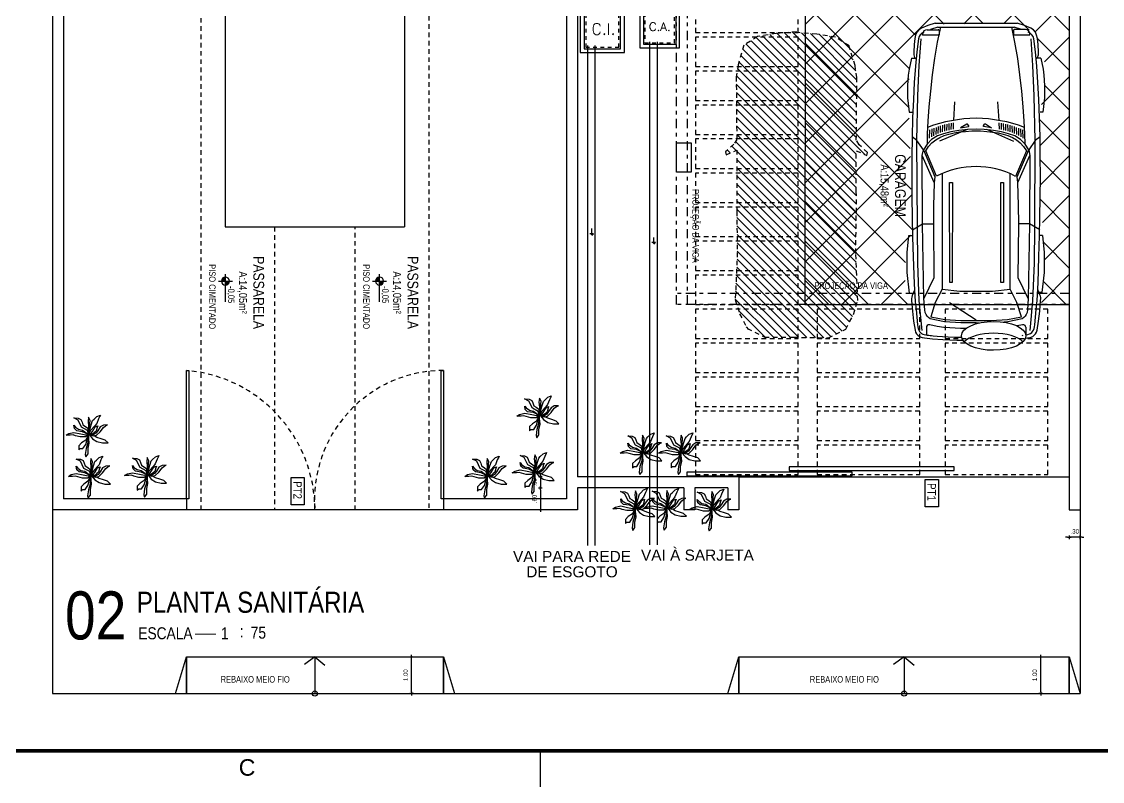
# Model space of a CAD drawing. Header units: millimetres. Extents: x 2993 to 6523, y 1057 to 2221.
# Drawn here: x 3027.29 to 3056.74, y 1116.73 to 1137.43 of the extents above; entities that cross this region are included whole.
import ezdxf
from ezdxf.enums import TextEntityAlignment as Align

# ---------------------------------------------------------------- set-up
doc = ezdxf.new("R2010")
doc.units = ezdxf.units.MM
for name, pattern in [('CONTINUO', [0]), ('DASHDOT2', [0.5, 0.25, -0.125, 0, -0.125]), ('HIDDEN', [0.375, 0.25, -0.125]), ('HIDDEN2', [0.1875, 0.125, -0.0625])]:
    doc.linetypes.add(name, pattern=pattern)
for name, color, linetype in [('AR-MOB', 252, 'Continuous'), ('COTA', 7, 'Continuous'), ('DIVERSOS', 1, 'Continuous'), ('E-txt-g', 3, 'Continuous'), ('E-TXT-Y', 2, 'Continuous'), ('HIDRA', 4, 'Continuous'), ('HIDROGRAFIA', 4, 'Continuous'), ("PRANCHA - PROJETU'S", 7, 'Continuous'), ('TigreCad', 3, 'Continuous')]:
    doc.layers.add(name, color=color, linetype=linetype)
doc.layers.add('E-Txt-W', color=7, linetype='Continuous', lineweight=20)
doc.styles.add('ARIAL', font='arial.ttf', dxfattribs={"height": 2})
doc.styles.add('CARIMBO_DADOS', font='arial.ttf', dxfattribs={"height": 0.1})
doc.styles.add('F2', font='ARIALN.TTF')
doc.styles.add('R80', font='simplex.shx', dxfattribs={"height": 12})
doc.styles.add('REG60', font='romans.shx', dxfattribs={"width": 0.8, "height": 0.15})
doc.styles.add('REG80', font='romans.shx', dxfattribs={"width": 0.8, "height": 0.2})
doc.dimstyles.new('ARQUITETURA', dxfattribs={"dimtxt": 0.11, "dimasz": 0.05, "dimexe": 0.1, "dimexo": 0, "dimgap": 0.1, "dimtad": 1, "dimzin": 5, "dimdsep": 46, "dimtxsty": 'F2', "dimblk": 'COTA', "dimcen": 0, "dimse1": 1, "dimse2": 1, "dimadec": 0, "dimazin": 0, "dimtfac": 2, "dimtix": 1, "dimtmove": 2, "dimatfit": 3, "dimldrblk": 'COTA', "dimfxl": 1, "dimtolj": 1, "dimtzin": 5, "dimarcsym": 0})

# ---------------------------------------------------------------- blocks, each defined once
blk = doc.blocks.new('ADFSGASDFG')
at = {"layer": "PRANCHA - PROJETU'S", "color": 4, "const_width": 0.1}
blk.add_lwpolyline([(279.078, 106.346), (359.678, 106.346), (359.678, 48.946), (279.078, 48.946)], close=True, dxfattribs=at)
at = {"layer": "PRANCHA - PROJETU'S", "color": 50, "linetype": 'Continuous', "style": 'ARIAL'}
blk.add_text('C', height=0.45, dxfattribs=at).set_placement((316.698, 48.496), align=Align.MIDDLE)
blk.add_text('C', height=0.45, dxfattribs=at).set_placement((316.698, 48.496), align=Align.MIDDLE)
blk = doc.blocks.new('COTA')
at = {"layer": 'COTA'}
for p, q in [((-1, 0), (1, 0)), ((0, 1), (0, -1))]:
    blk.add_line(p, q, dxfattribs=at)
at = {"layer": 'COTA', "const_width": 0.5}
blk.add_lwpolyline([(-0.25, 0, 1), (0.25, 0, 1)], format="xyb", close=True, dxfattribs=at)
blk = doc.blocks.new('*D171')
at = {"layer": 'AR-MOB', "color": 0, "lineweight": -2}
for p, q in [((3041.426, 1125.073), (3041.426, 1125.123)), ((3041.426, 1125.023), (3041.426, 1124.723)), ((3041.426, 1124.673), (3041.426, 1124.623))]:
    blk.add_line(p, q, dxfattribs=at)
at = {"layer": 'DEFPOINTS', "color": 0}
for p in [(3042.2, 1125.023), (3041.426, 1124.723), (3042.2, 1124.723)]:
    blk.add_point(p, dxfattribs=at)
at = {"layer": 'AR-MOB', "color": 0, "lineweight": -2, "xscale": 0.05, "yscale": 0.05, "zscale": 0.05}
for p, rotation in [((3041.426, 1125.023), 270), ((3041.426, 1124.723), 90)]:
    blk.add_blockref('COTA', p, dxfattribs=dict(at, rotation=rotation))
at = {"layer": 'AR-MOB', "color": 0, "insert": (3041.265, 1124.873), "char_height": 0.12, "attachment_point": 5, "rotation": 90, "style": 'F2'}
blk.add_mtext('\\A1;.30', dxfattribs=at)
blk = doc.blocks.new('*D172')
at = {"layer": 'AR-MOB', "color": 0, "lineweight": -2}
blk.add_line((3041.426, 1124.673), (3041.426, 1124.173), dxfattribs=at)
at = {"layer": 'DEFPOINTS', "color": 0}
for p in [(3042.2, 1124.723), (3041.426, 1124.123), (3042.2, 1124.123)]:
    blk.add_point(p, dxfattribs=at)
at = {"layer": 'AR-MOB', "color": 0, "lineweight": -2, "xscale": 0.05, "yscale": 0.05, "zscale": 0.05}
for p, rotation in [((3041.426, 1124.723), 90), ((3041.426, 1124.123), 270)]:
    blk.add_blockref('COTA', p, dxfattribs=dict(at, rotation=rotation))
at = {"layer": 'AR-MOB', "color": 0, "insert": (3041.265, 1124.423), "char_height": 0.12, "attachment_point": 5, "rotation": 90, "style": 'F2'}
blk.add_mtext('\\A1;.60', dxfattribs=at)
blk = doc.blocks.new('*D173')
at = {"layer": 'AR-MOB', "color": 0, "lineweight": -2}
for p, q in [((3055.786, 1123.379), (3055.736, 1123.379)), ((3056.136, 1123.379), (3055.836, 1123.379)), ((3056.186, 1123.379), (3056.236, 1123.379))]:
    blk.add_line(p, q, dxfattribs=at)
at = {"layer": 'DEFPOINTS', "color": 0}
for p in [(3055.836, 1124.123), (3056.136, 1124.123), (3055.836, 1123.379)]:
    blk.add_point(p, dxfattribs=at)
at = {"layer": 'AR-MOB', "color": 0, "lineweight": -2, "xscale": 0.05, "yscale": 0.05, "zscale": 0.05}
blk.add_blockref('COTA', (3055.836, 1123.379), dxfattribs=at)
at = {"layer": 'AR-MOB', "color": 0, "lineweight": -2, "xscale": 0.05, "yscale": 0.05, "zscale": 0.05, "rotation": 180}
blk.add_blockref('COTA', (3056.136, 1123.379), dxfattribs=at)
at = {"layer": 'AR-MOB', "color": 0, "insert": (3055.986, 1123.54), "char_height": 0.12, "attachment_point": 5, "style": 'F2'}
blk.add_mtext('\\A1;.30', dxfattribs=at)
blk = doc.blocks.new('TXT-AMB75')
at = {"layer": 'E-txt-g', "style": 'REG80', "width": 0.8, "flags": 8}
blk.add_attdef('TXT', text='', height=0.2, dxfattribs=at).set_placement((0.005, 0.296), align=Align.CENTER)
at = {"layer": 'E-Txt-W', "style": 'REG60', "width": 0.8, "flags": 8}
blk.add_attdef('TXT', text='', height=0.15, dxfattribs=at).set_placement((0.005, 0.027), align=Align.CENTER)
blk = doc.blocks.new('NIVEL')
at = {"layer": 'DIVERSOS'}
h = blk.add_hatch(color=7, dxfattribs=at)
h.paths.add_polyline_path([(0, 0.137, 0.414214), (-0.137, 0), (0, 0)])
h.paths.add_polyline_path([(0, 0), (0, -0.137, 0.414214), (0.137, 0)])
at = {"layer": 'DIVERSOS', "color": 7}
for p, q in [((0.709, 0), (-0.242, 0)), ((0, 0.242), (0, -0.242))]:
    blk.add_line(p, q, dxfattribs=at)
blk.add_circle((0, 0), 0.137, dxfattribs=at)
blk = doc.blocks.new('Blazer 1')
at = {"color": 8}
for p, q in [((-173.9, 222.2), (-187.1, 220.6)), ((-159.1, 223.3), (-173.9, 222.2)), ((-158, 223.6), (-159.1, 223.3)), ((-156.3, 223.5), (-158, 223.6)), ((-154.6, 223.2), (-156.3, 223.5)), ((-152.5, 222.4), (-154.6, 223.2)), ((-145.3, 219.5), (-152.5, 222.4)), ((-149.4, 226.3), (-120.9, 229.4)), ((-99.5, 221.1), (-136.3, 220)), ((-120.9, 229.4), (-93.7, 229.5)), ((-73, 222), (-99.5, 221.1)), ((-93.7, 229.5), (-70.7, 227.1)), ((-45.9, 222.7), (-73, 222)), ((-62.8, 222.3), (-54.6, 208.5)), ((-18.5, 223.1), (-45.9, 222.7)), ((9.1, 223.3), (-18.5, 223.1)), ((36.5, 223.1), (9.1, 223.3)), ((63.4, 222.8), (36.5, 223.1)), ((58.8, 216.4), (63.9, 222.9)), ((89.4, 222.2), (63.4, 222.8)), ((114.4, 221.2), (89.4, 222.2)), ((116.7, 229.1), (97.5, 226.9)), ((137.9, 220.1), (114.4, 221.2)), ((133.6, 229.1), (116.7, 229.1)), ((147.8, 228.2), (133.6, 229.1)), ((155.7, 227.1), (147.8, 228.2)), ((170.9, 223.8), (155.7, 227.1)), ((179, 220.8), (175.3, 220.7)), ((189.4, 220.3), (179, 220.8)), ((-209.4, 209), (-210.2, 205.6)), ((-208.1, 212.6), (-209.4, 209)), ((-206.5, 214.7), (-208.1, 212.6)), ((-204.5, 216.6), (-206.5, 214.7)), ((-204.8, 208), (-205.4, 206.1)), ((-204, 209.7), (-204.8, 208)), ((-202.2, 217.8), (-204.5, 216.6)), ((-202.8, 211.2), (-204, 209.7)), ((-201.3, 212.5), (-202.8, 211.2)), ((-199.5, 218.5), (-202.2, 217.8)), ((-199.5, 213.6), (-201.3, 212.5)), ((-199.9, 209.1), (-159.8, 212.8)), ((-187.1, 220.6), (-199.5, 218.5)), ((-197.3, 214.4), (-199.5, 213.6)), ((-194.9, 215), (-197.3, 214.4)), ((-192.2, 215.4), (-194.9, 215)), ((-171.5, 217.2), (-192.2, 215.4)), ((-192.2, 215.4), (-192.2, 215.4)), ((-171.8, 205.5), (-156.5, 206.6)), ((-160.5, 218.6), (-171.5, 217.2)), ((-136.3, 220), (-160.5, 218.6)), ((-159.8, 212.8), (-108.1, 214.9)), ((-156.5, 206.6), (-54.6, 208.5)), ((-128.3, 193.1), (-156.5, 206.6)), ((-108.1, 214.9), (-59, 215.5)), ((-59, 215.5), (58.8, 216.4)), ((-54.6, 208.5), (-54.8, 193.7)), ((-54.6, 208.5), (38.3, 209.1)), ((1.4, 192.7), (38.3, 209.1)), ((46.2, 207.5), (9.1, 191.7)), ((38.3, 209.1), (46.2, 207.5)), ((46.2, 207.5), (58.8, 216.4)), ((53.8, 202.6), (46.2, 207.5)), ((58.8, 216.4), (119.6, 215.1)), ((119.6, 215.1), (161.1, 213.2)), ((159.8, 218.5), (137.9, 220.1)), ((179.7, 216.7), (159.8, 218.5)), ((161.1, 213.2), (197.2, 210.8)), ((171.7, 219.6), (170, 217.7)), ((175.3, 220.7), (171.7, 219.6)), ((175.3, 220.7), (175.3, 220.7)), ((197.2, 214.5), (179.7, 216.7)), ((197.7, 219.4), (189.4, 220.3)), ((197.2, 214.5), (197.2, 214.5)), ((200.2, 213.6), (197.2, 214.5)), ((202.3, 218.3), (197.7, 219.4)), ((202.7, 211.9), (200.2, 213.6)), ((206.2, 216.6), (202.3, 218.3)), ((204.9, 209.6), (202.7, 211.9)), ((206.4, 207), (204.9, 209.6)), ((209.3, 214), (206.2, 216.6)), ((206.4, 207), (206.4, 207)), ((211.9, 210.5), (209.3, 214)), ((215.3, 201.6), (211.9, 210.5)), ((-211.3, 194.8), (-212.4, 180.7)), ((-210.2, 205.6), (-211.3, 194.8)), ((-207.2, 194), (-207.8, 188.3)), ((-206.9, 196.1), (-207.2, 194)), ((-206.7, 198), (-206.9, 196.1)), ((-206.4, 199.8), (-206.7, 198)), ((-206.2, 201.9), (-206.4, 199.8)), ((-205.8, 204), (-206.2, 201.9)), ((-205.4, 206.1), (-205.8, 204)), ((-205.4, 206.1), (-205.4, 206.1)), ((-194.4, 202.9), (-195.6, 203.2)), ((-194.5, 188.4), (-192.5, 198.6)), ((-193.2, 202.1), (-194.4, 202.9)), ((-192.5, 200.7), (-193.2, 202.1)), ((-192.5, 198.6), (-192.5, 200.7)), ((-192.5, 198.6), (-192.5, 198.6)), ((-188.3, 178.5), (-184.1, 198.1)), ((-181.2, 197.1), (-185, 178.1)), ((-184.1, 198.1), (-182.5, 200.4)), ((-182.5, 200.4), (-180.4, 202.2)), ((-161.7, 191.2), (-181.2, 197.1)), ((-180.4, 202.2), (-178, 203.6)), ((-178, 203.6), (-175.3, 204.9)), ((-175.3, 204.9), (-171.8, 205.5)), ((-54.8, 193.7), (-128.3, 193.1)), ((-30, 193.5), (-54.8, 193.7)), ((1.3, 192.6), (-30, 193.5)), ((9.1, 191.7), (1.3, 192.6)), ((10, 189.6), (44.9, 204.4)), ((44.9, 204.4), (50.7, 200.4)), ((44.9, 204.4), (44.9, 204.4)), ((50.7, 200.4), (55.6, 195.8)), ((67.9, 202.3), (53.8, 202.6)), ((60.1, 196.4), (53.8, 202.6)), ((55.6, 195.8), (59.7, 190.8)), ((65, 188.3), (60.1, 196.4)), ((73.3, 199.1), (62, 199.6)), ((74.5, 196.2), (63.9, 196.7)), ((75.6, 193.3), (65.3, 193.7)), ((85, 201.5), (67.9, 202.3)), ((74.5, 196.2), (74.5, 196.2)), ((75.6, 193.3), (75.6, 193.3)), ((79.5, 193.6), (76.4, 201.9)), ((81.9, 185.6), (79.5, 193.6)), ((104.7, 200.1), (85, 201.5)), ((126, 198.1), (104.7, 200.1)), ((148.3, 195.6), (126, 198.1)), ((170.7, 192.5), (148.3, 195.6)), ((192.7, 188.8), (170.7, 192.5)), ((209.8, 197.8), (209.7, 198.2)), ((213.2, 187.9), (209.8, 197.8)), ((218.5, 191.7), (215.3, 201.6)), ((-212.4, 180.7), (-212.9, 161.6)), ((-208.3, 181), (-208.7, 173.3)), ((-207.8, 188.3), (-208.3, 181)), ((-196.5, 171.3), (-195.7, 179.4)), ((-195.7, 179.4), (-194.5, 188.4)), ((-189.7, 156.3), (-188.3, 178.5)), ((-185, 178.1), (-186.3, 156.2)), ((-143.8, 181.8), (-161.7, 191.2)), ((-143.8, 181.8), (-146.5, 157.8)), ((13.8, 182), (-143.8, 181.8)), ((13.5, 182.9), (10, 189.6)), ((16.3, 176.2), (13.5, 182.9)), ((59.7, 190.8), (63, 185.3)), ((63, 185.3), (65.6, 179.2)), ((68, 180), (65, 188.3)), ((65.6, 179.2), (67.6, 172.8)), ((76.7, 190.3), (67, 190.7)), ((70.4, 170.3), (68, 180)), ((77.7, 187.4), (68.2, 187.8)), ((78.6, 184.5), (69.5, 184.8)), ((79.6, 181.5), (70.6, 181.9)), ((80.4, 178.6), (71.5, 178.9)), ((76.7, 190.3), (76.7, 190.3)), ((77.7, 187.4), (77.7, 187.4)), ((78.6, 184.5), (78.6, 184.5)), ((79.6, 181.5), (79.6, 181.5)), ((80.4, 178.6), (80.4, 178.6)), ((84, 177.4), (81.9, 185.6)), ((85.8, 169.2), (84, 177.4)), ((213.3, 184.6), (192.7, 188.8)), ((213.3, 184.6), (213.3, 184.6)), ((-208.7, 173.3), (-208.9, 164.9)), ((-208.9, 164.9), (-208.9, 155.5)), ((-197, 156.9), (-196.8, 163.9)), ((-196.8, 163.9), (-196.5, 171.3)), ((18.5, 169.5), (16.3, 176.2)), ((20.2, 162.7), (18.5, 169.5)), ((21.5, 155.9), (20.2, 162.7)), ((67.6, 172.8), (69.2, 165.7)), ((69.2, 165.7), (70.4, 158.2)), ((72.3, 159.4), (70.4, 170.3)), ((81.1, 175.6), (72.4, 176.1)), ((81.9, 172.7), (73.1, 173.1)), ((82.5, 169.8), (73.6, 170.1)), ((82.9, 166.8), (74.2, 167.2)), ((81.1, 175.6), (81.1, 175.6)), ((81.9, 172.7), (81.9, 172.7)), ((82.5, 169.8), (82.5, 169.8)), ((87.1, 161), (85.8, 169.2)), ((111.4, 165.1), (86, 166.6)), ((-212.9, 161.6), (-212.9, 153.6)), ((-208.9, 155.5), (-208.9, 155.3)), ((-197, 149), (-197, 156.9)), ((-189.7, 135.5), (-189.7, 156.3)), ((-186.3, 156.2), (-186.3, 114.7)), ((-146.5, 157.8), (-146.5, 135.5)), ((22.4, 149), (21.5, 155.9)), ((23.1, 142.2), (22.4, 149)), ((70.4, 158.2), (71.2, 150.2)), ((71.2, 150.2), (71.8, 141.7)), ((73.8, 146.9), (72.3, 159.4)), ((81.3, 148.5), (76.2, 156.9)), ((76.2, 156.9), (77.9, 145.9)), ((78.6, 145.7), (81.2, 147.3)), ((81.2, 147.3), (81.3, 147.8)), ((81.3, 147.8), (81.3, 148.5)), ((88.2, 152.7), (87.1, 161)), ((88.9, 144.3), (88.2, 152.7)), ((-196.9, 135.4), (-196.9, 135.4)), ((-189.7, 131.4), (-189.7, 135.5)), ((-146.5, 135.5), (-146.4, 113.2)), ((23.5, 135.7), (23.1, 142.2)), ((23.1, 129.2), (23.5, 135.7)), ((71.8, 141.7), (72.1, 135.8)), ((72.1, 135.8), (71.8, 129.9)), ((74.4, 135.8), (73.8, 146.9)), ((73.8, 124.6), (74.4, 135.8)), ((77.9, 145.9), (78.2, 145.7)), ((78.2, 145.7), (78.6, 145.7)), ((89.2, 135.8), (88.9, 144.3)), ((88.9, 127.2), (89.2, 135.8)), ((21.6, 115.5), (22.5, 122.4)), ((22.5, 122.4), (23.1, 129.2)), ((71.2, 121.3), (70.4, 113.3)), ((71.8, 129.9), (71.2, 121.3)), ((72.4, 112.1), (73.8, 124.6)), ((76.2, 114.6), (77.9, 125.6)), ((81.4, 123.1), (76.2, 114.6)), ((77.9, 125.6), (78.2, 125.9)), ((78.2, 125.9), (78.7, 125.9)), ((78.7, 125.9), (81.2, 124.2)), ((81.2, 124.2), (81.4, 123.7)), ((81.4, 123.7), (81.4, 123.1)), ((87.2, 110.5), (88.3, 118.9)), ((88.3, 118.9), (88.9, 127.2)), ((-186.3, 114.7), (-184.9, 92.8)), ((-146.4, 113.2), (-143.7, 89.2)), ((18.6, 101.9), (20.3, 108.7)), ((20.3, 108.7), (21.6, 115.5)), ((69.2, 105.8), (67.7, 98.7)), ((70.4, 113.3), (69.2, 105.8)), ((70.5, 101.2), (72.4, 112.1)), ((82.9, 104.7), (74.3, 104.4)), ((85.8, 102.4), (87.2, 110.5)), ((111.4, 106.5), (86, 104.9)), ((-188.2, 92.4), (-188.5, 97.7)), ((-184, 72.8), (-188.2, 92.4)), ((-184.9, 92.8), (-181.1, 73.8)), ((-161.6, 79.8), (-143.7, 89.2)), ((-143.7, 89.2), (13.9, 89.4)), ((10.1, 81.8), (13.6, 88.5)), ((13.6, 88.5), (16.4, 95.2)), ((16.4, 95.2), (18.6, 101.9)), ((65.7, 92.3), (63.1, 86.2)), ((65.1, 83.2), (68.1, 91.5)), ((67.7, 98.7), (65.7, 92.3)), ((68.1, 91.5), (70.5, 101.2)), ((79.7, 90), (70.7, 89.6)), ((80.5, 92.9), (71.6, 92.6)), ((81.2, 95.9), (72.5, 95.5)), ((82, 98.8), (73.1, 98.5)), ((82.6, 101.7), (73.7, 101.4)), ((79.7, 90), (79.7, 90)), ((80.5, 92.9), (80.5, 92.9)), ((81.2, 95.9), (81.2, 95.9)), ((82, 98.8), (82, 98.8)), ((82.1, 85.9), (84.1, 94.1)), ((82.6, 101.7), (82.6, 101.7)), ((84.1, 94.1), (85.8, 102.4)), ((-192.3, 72.3), (-193.7, 79.5)), ((-181.1, 73.8), (-161.6, 79.8)), ((-156.4, 64.4), (-128.2, 78)), ((-128.2, 78), (-54.6, 77.5)), ((-54.6, 77.5), (-29.8, 77.7)), ((-54.4, 62.7), (-54.6, 77.5)), ((-29.8, 77.7), (1.5, 78.8)), ((1.5, 78.8), (9.3, 79.7)), ((1.6, 78.7), (38.5, 62.3)), ((9.3, 79.7), (46.4, 63.9)), ((45, 67), (10.1, 81.8)), ((55.7, 75.7), (50.8, 71.1)), ((53.9, 68.8), (60.3, 75.1)), ((59.8, 80.6), (55.7, 75.7)), ((63.1, 86.2), (59.8, 80.6)), ((60.3, 75.1), (65.1, 83.2)), ((74.6, 75.3), (64, 74.8)), ((75.7, 78.2), (65.5, 77.8)), ((76.8, 81.2), (67.2, 80.8)), ((77.8, 84.1), (68.4, 83.7)), ((78.7, 87), (69.6, 86.7)), ((74.6, 75.3), (74.6, 75.3)), ((75.7, 78.2), (75.7, 78.2)), ((76.5, 69.6), (79.6, 77.9)), ((76.8, 81.2), (76.8, 81.2)), ((77.8, 84.1), (77.8, 84.1)), ((78.7, 87), (78.7, 87)), ((79.6, 77.9), (82.1, 85.9)), ((126.2, 73.6), (148.4, 76.1)), ((148.4, 76.1), (170.8, 79.2)), ((170.8, 79.2), (192.8, 83)), ((192.8, 83), (213.4, 87.3)), ((210, 74), (213.3, 83.9)), ((215.5, 70.2), (218.7, 80.2)), ((-210.3, 68.2), (-210, 65.3)), ((-210, 65.3), (-209.3, 61.8)), ((-209.3, 61.8), (-207.9, 58.3)), ((-206.6, 72.9), (-206.3, 71.1)), ((-205.8, 67.8), (-205.6, 66.9)), ((-205.6, 66.9), (-205.2, 64.8)), ((-205.2, 64.8), (-204.6, 62.9)), ((-204.6, 62.9), (-203.8, 61.2)), ((-203.8, 61.2), (-202.6, 59.6)), ((-202.6, 59.6), (-201.1, 58.4)), ((-199.7, 61.8), (-159.6, 58.2)), ((-195.4, 67.7), (-194.2, 68)), ((-194.2, 68), (-193.1, 68.8)), ((-193.1, 68.8), (-192.3, 70.2)), ((-192.3, 70.2), (-192.3, 72.3)), ((-184, 72.8), (-184, 72.8)), ((-182.3, 70.6), (-184, 72.8)), ((-180.3, 68.8), (-182.3, 70.6)), ((-177.9, 67.3), (-180.3, 68.8)), ((-175.2, 66), (-177.9, 67.3)), ((-171.6, 65.5), (-175.2, 66)), ((-156.4, 64.4), (-171.6, 65.5)), ((-54.4, 62.7), (-156.4, 64.4)), ((-62.6, 48.9), (-54.4, 62.7)), ((38.4, 62.3), (-54.4, 62.7)), ((46.4, 63.9), (38.4, 62.3)), ((50.8, 71.1), (45, 67)), ((46.4, 63.9), (53.9, 68.8)), ((58.9, 55.1), (46.4, 63.9)), ((53.9, 68.8), (68, 69.2)), ((73.4, 72.4), (62.1, 71.9)), ((68, 69.2), (85.2, 70.1)), ((85.2, 70.1), (104.9, 71.5)), ((104.9, 71.5), (126.2, 73.6)), ((161.3, 58.5), (197.4, 61)), ((200.4, 58.2), (202.9, 59.9)), ((202.9, 59.9), (205.1, 62.2)), ((205.1, 62.2), (206.5, 64.8)), ((209.5, 57.9), (212.1, 61.3)), ((212.1, 61.3), (215.5, 70.2)), ((-207.9, 58.3), (-206.4, 56.2)), ((-206.4, 56.2), (-204.3, 54.3)), ((-204.3, 54.3), (-202, 53.1)), ((-202, 53.1), (-199.3, 52.4)), ((-201.1, 58.4), (-199.3, 57.3)), ((-199.3, 57.3), (-197.1, 56.5)), ((-199.3, 52.4), (-186.9, 50.3)), ((-199.3, 52.4), (-199.3, 52.4)), ((-197.1, 56.5), (-194.7, 55.8)), ((-194.7, 55.8), (-192, 55.5)), ((-192, 55.5), (-171.3, 53.8)), ((-186.9, 50.3), (-173.7, 48.7)), ((-173.7, 48.7), (-158.9, 47.7)), ((-171.3, 53.8), (-159.1, 52.3)), ((-159.6, 58.2), (-107.9, 56.2)), ((-159.1, 52.3), (-134.9, 51)), ((-158.9, 47.7), (-156.6, 47.4)), ((-156.6, 47.4), (-154.9, 47.4)), ((-154.9, 47.4), (-153.2, 47.8)), ((-153.2, 47.8), (-151.1, 48.5)), ((-151.1, 48.5), (-143.9, 51.5)), ((-148, 45.5), (-120.7, 42.3)), ((-134.9, 51), (-99.3, 50)), ((-107.9, 56.2), (-58.8, 55.7)), ((-99.3, 50), (-70.5, 49.2)), ((-93.4, 42.4), (-70.5, 44.8)), ((-70.5, 49.2), (-45.7, 48.6)), ((-58.8, 55.7), (58.9, 55.1)), ((-45.7, 48.6), (-18.3, 48.2)), ((-18.3, 48.2), (9.3, 48.1)), ((9.3, 48.1), (36.7, 48.3)), ((36.7, 48.3), (64.1, 48.6)), ((58.9, 55.1), (119.8, 56.5)), ((64.1, 48.6), (58.9, 55.1)), ((64.1, 48.6), (89.6, 49.4)), ((89.6, 49.4), (114.6, 50.4)), ((116.9, 42.5), (97.7, 44.7)), ((114.6, 50.4), (138.1, 51.6)), ((119.8, 56.5), (161.3, 58.5)), ((138.1, 51.6), (160, 53.2)), ((155.9, 44.6), (148, 43.4)), ((171.1, 47.9), (155.9, 44.6)), ((160, 53.2), (179.8, 55.1)), ((170.2, 54), (171.9, 52.2)), ((171.9, 52.2), (175.5, 51)), ((175.5, 51), (179.2, 50.9)), ((179.2, 50.9), (189.6, 51.5)), ((179.8, 55.1), (197.4, 57.3)), ((189.6, 51.5), (197.9, 52.4)), ((197.4, 57.3), (200.4, 58.2)), ((197.9, 52.4), (202.5, 53.5)), ((202.5, 53.5), (206.4, 55.2)), ((206.4, 55.2), (209.5, 57.9)), ((-120.7, 42.3), (-93.4, 42.4)), ((133.8, 42.5), (116.9, 42.5)), ((148, 43.4), (133.8, 42.5))]:
    blk.add_line(p, q, dxfattribs=at)
at = {"color": 8, "linetype": 'Continuous'}
for p, q in [((-149.4, 226.3), (-149.4, 221.3)), ((-70.7, 227.1), (-70.7, 222.6)), ((97.5, 226.9), (97.5, 221.1)), ((170.9, 223.8), (170.9, 217.8)), ((202.4, 208.7), (203.6, 208.7)), ((202.4, 186.4), (202.4, 208.7)), ((-195.6, 203.2), (-206.4, 203.1)), ((209.7, 202.6), (209.7, 187.5)), ((218.5, 191.7), (218.7, 80.2)), ((73.9, 148), (58, 185.4)), ((208.7, 186.4), (202.4, 186.4)), ((213.2, 187.9), (213.3, 83.9)), ((-185.9, 135.3), (-162.5, 171.5)), ((-134.5, 171.5), (1.7, 171.7)), ((-134.5, 167.9), (-134.5, 171.5)), ((1.7, 168), (-134.5, 167.9)), ((1.7, 171.7), (1.7, 168)), ((74.5, 121.5), (58.2, 84.6)), ((-134.4, 101.9), (1.8, 102.1)), ((-134.4, 98.3), (-134.4, 101.9)), ((1.8, 98.5), (-134.4, 98.3)), ((1.8, 102.1), (1.8, 98.5)), ((209.1, 84.9), (202.8, 84.9)), ((202.8, 84.9), (202.8, 62.7)), ((210.1, 68.8), (210.1, 83.9)), ((-195.4, 67.7), (-206.6, 67.7)), ((202.8, 62.7), (204, 62.7)), ((-148, 45.5), (-148, 49.2)), ((-70.3, 45), (-70.3, 49.3)), ((97.7, 44.7), (97.7, 48.4)), ((171.1, 47.9), (171.1, 53.7))]:
    blk.add_line(p, q, dxfattribs=at)
for centre, radius, start, end in [((203.6, 202.6), 6.1, 0.0667, 90.0667), ((208.7, 187.5), 1.02, 270.0667, 0.0667), ((209.1, 83.9), 1.02, 0.0667, 90.0667), ((204, 68.8), 6.1, 270.0667, 0.0667)]:
    blk.add_arc(centre, radius, start, end, dxfattribs=at)
blk.add_ellipse((-207.2, 111.6), major_axis=(-0.1, 43.9), ratio=0.447637, dxfattribs=at)
blk.add_ellipse((-223.3, 111.6), major_axis=(-0.1, 43.9), ratio=0.447637, start_param=-2.719438, end_param=-0.422154, dxfattribs=at)
blk = doc.blocks.new('*D174')
at = {"layer": 'AR-MOB', "color": 0, "lineweight": -2}
blk.add_line((3055.056, 1119.173), (3055.056, 1120.073), dxfattribs=at)
at = {"layer": 'DEFPOINTS', "color": 0}
for p in [(3055.056, 1120.123), (3055.836, 1120.123), (3055.836, 1119.123)]:
    blk.add_point(p, dxfattribs=at)
at = {"layer": 'AR-MOB', "color": 0, "lineweight": -2, "xscale": 0.05, "yscale": 0.05, "zscale": 0.05}
for p, rotation in [((3055.056, 1120.123), 90), ((3055.056, 1119.123), 270)]:
    blk.add_blockref('COTA', p, dxfattribs=dict(at, rotation=rotation))
at = {"layer": 'AR-MOB', "color": 0, "insert": (3054.894, 1119.623), "char_height": 0.12, "attachment_point": 5, "rotation": 90, "style": 'F2'}
blk.add_mtext('\\A1;1.00', dxfattribs=at)
blk = doc.blocks.new('*D175')
at = {"layer": 'AR-MOB', "color": 0, "lineweight": -2}
blk.add_line((3037.917, 1119.173), (3037.917, 1120.073), dxfattribs=at)
at = {"layer": 'DEFPOINTS', "color": 0}
for p in [(3037.917, 1120.123), (3038.786, 1120.123), (3038.786, 1119.123)]:
    blk.add_point(p, dxfattribs=at)
at = {"layer": 'AR-MOB', "color": 0, "lineweight": -2, "xscale": 0.05, "yscale": 0.05, "zscale": 0.05}
for p, rotation in [((3037.917, 1120.123), 90), ((3037.917, 1119.123), 270)]:
    blk.add_blockref('COTA', p, dxfattribs=dict(at, rotation=rotation))
at = {"layer": 'AR-MOB', "color": 0, "insert": (3037.756, 1119.623), "char_height": 0.12, "attachment_point": 5, "rotation": 90, "style": 'F2'}
blk.add_mtext('\\A1;1.00', dxfattribs=at)
blk = doc.blocks.new('vegetação01')
at = {"color": 8}
for p, q in [((-0.014, 0.315), (-0.038, 0.278)), ((-0.014, 0.259), (-0.014, 0.315)), ((-0.22, 0.152), (-0.25, 0.21)), ((-0.25, 0.21), (-0.247, 0.15)), ((-0.247, 0.15), (-0.229, 0.114)), ((-0.124, 0.105), (-0.22, 0.152)), ((-0.105, 0.201), (-0.152, 0.208)), ((-0.152, 0.208), (-0.126, 0.188)), ((-0.126, 0.188), (-0.096, 0.144)), ((-0.075, 0.169), (-0.105, 0.201)), ((-0.063, 0.09), (-0.075, 0.169)), ((-0.038, 0.278), (-0.054, 0.208)), ((-0.054, 0.208), (-0.035, 0.114)), ((-0.019, 0.22), (-0.014, 0.259)), ((-0.008, 0.188), (-0.019, 0.22)), ((0.009, 0.124), (-0.008, 0.188)), ((-0.259, 0.009), (-0.206, 0.015)), ((-0.217, -0.013), (-0.259, 0.009)), ((-0.229, 0.114), (-0.194, 0.098)), ((-0.206, 0.015), (-0.135, 0.009)), ((-0.194, 0.098), (-0.157, 0.086)), ((-0.024, 0.01), (-0.158, -0.028)), ((-0.157, 0.086), (-0.136, 0.052)), ((-0.136, 0.052), (-0.11, 0.017)), ((-0.135, 0.009), (-0.024, 0.01)), ((-0.024, 0.01), (-0.133, -0.006)), ((-0.08, 0.024), (-0.124, 0.105)), ((-0.11, 0.017), (-0.024, 0.01)), ((-0.096, 0.144), (-0.084, 0.09)), ((-0.084, 0.09), (-0.024, 0.01)), ((-0.024, 0.01), (-0.08, 0.024)), ((-0.078, -0.019), (-0.024, 0.01)), ((-0.024, 0.01), (-0.063, 0.09)), ((-0.024, 0.01), (-0.038, -0.023)), ((-0.035, 0.114), (-0.021, 0.047)), ((-0.033, -0.049), (-0.024, 0.01)), ((-0.024, 0.01), (0.009, 0.049)), ((-0.024, 0.01), (0.052, 0.048)), ((0.109, 0.048), (-0.024, 0.01)), ((-0.021, 0.047), (-0.024, 0.01)), ((-0.024, 0.01), (0.09, 0.019)), ((-0.024, 0.01), (-0.005, -0.056)), ((0.093, 0), (-0.024, 0.01)), ((0.009, 0.049), (0.009, 0.124)), ((0.052, 0.048), (0.09, 0.105)), ((0.09, 0.105), (0.128, 0.143)), ((0.09, 0.019), (0.167, 0.043)), ((0.162, 0.015), (0.093, 0)), ((0.166, 0.086), (0.109, 0.048)), ((0.128, 0.143), (0.185, 0.143)), ((0.239, 0.015), (0.162, 0.015)), ((0.185, 0.143), (0.166, 0.124)), ((0.166, 0.124), (0.166, 0.086)), ((0.167, 0.043), (0.249, 0.054)), ((0.279, 0.045), (0.239, 0.015)), ((0.249, 0.054), (0.279, 0.045)), ((-0.272, -0.104), (-0.29, -0.152)), ((-0.29, -0.152), (-0.275, -0.147)), ((-0.275, -0.147), (-0.238, -0.128)), ((-0.234, -0.066), (-0.272, -0.104)), ((-0.238, -0.128), (-0.173, -0.102)), ((-0.215, -0.047), (-0.234, -0.066)), ((-0.133, -0.006), (-0.217, -0.013)), ((-0.158, -0.028), (-0.215, -0.047)), ((-0.173, -0.102), (-0.143, -0.077)), ((-0.129, -0.081), (-0.145, -0.117)), ((-0.145, -0.117), (-0.121, -0.109)), ((-0.143, -0.077), (-0.078, -0.019)), ((-0.066, -0.043), (-0.129, -0.081)), ((-0.129, -0.15), (-0.077, -0.117)), ((-0.121, -0.109), (-0.071, -0.096)), ((-0.077, -0.117), (-0.042, -0.092)), ((-0.071, -0.096), (-0.052, -0.073)), ((-0.038, -0.023), (-0.066, -0.043)), ((-0.014, -0.1), (-0.063, -0.15)), ((-0.052, -0.073), (-0.033, -0.049)), ((-0.042, -0.092), (-0.014, -0.051)), ((-0.014, -0.051), (-0.019, -0.004)), ((-0.019, -0.004), (0.033, -0.047)), ((-0.005, -0.056), (-0.014, -0.1)), ((0.014, -0.104), (-0.005, -0.066)), ((0.033, -0.162), (0.014, -0.104)), ((0.033, -0.047), (0.071, -0.104)), ((0.071, -0.104), (0.09, -0.181)), ((-0.156, -0.25), (-0.154, -0.194)), ((-0.145, -0.224), (-0.156, -0.25)), ((-0.154, -0.194), (-0.129, -0.15)), ((-0.121, -0.194), (-0.145, -0.224)), ((-0.063, -0.15), (-0.121, -0.194)), ((0.052, -0.219), (0.033, -0.162)), ((0.09, -0.257), (0.052, -0.219)), ((0.09, -0.181), (0.09, -0.257))]:
    blk.add_line(p, q, dxfattribs=at)
blk = doc.blocks.new('inp_cx')
for p, q in [((40, 40), (-40, 40)), ((-40, 40), (-40, -40)), ((40, -40), (40, 40)), ((-40, -40), (40, -40))]:
    blk.add_line(p, q)
at = {"color": 1, "linetype": 'Continuous', "ltscale": 0.5}
for p, q in [((33, 33), (-33, 33)), ((-33, 33), (-33, -33)), ((33, -33), (33, 33)), ((-33, -33), (33, -33))]:
    blk.add_line(p, q, dxfattribs=at)
at = {"color": 1, "linetype": 'HIDDEN', "ltscale": 0.5}
for p, q in [((30, 30), (-30, 30)), ((-30, 30), (-30, -30)), ((30, -30), (30, 30)), ((-30, -30), (30, -30))]:
    blk.add_line(p, q, dxfattribs=at)
at = {"style": 'R80'}
blk.add_text('C.I.', height=20.59, dxfattribs=at).set_placement((-19.6, -7.5))
blk = doc.blocks.new('_cxareia')
for p, q in [((40, 40), (-40, 40)), ((-40, 40), (-40, -40)), ((40, -40), (40, 40)), ((-40, -40), (40, -40))]:
    blk.add_line(p, q)
at = {"color": 1, "linetype": 'Continuous', "ltscale": 0.5}
for p, q in [((33, 33), (-33, 33)), ((-33, 33), (-33, -33)), ((33, -33), (33, 33)), ((-33, -33), (33, -33))]:
    blk.add_line(p, q, dxfattribs=at)
at = {"color": 1, "linetype": 'HIDDEN', "ltscale": 0.5}
for p, q in [((30, 30), (-30, 30)), ((-30, 30), (-30, -30)), ((30, -30), (30, 30)), ((-30, -30), (30, -30))]:
    blk.add_line(p, q, dxfattribs=at)
at = {"style": 'R80'}
blk.add_text('C.A.', height=17.28, dxfattribs=at).set_placement((-22, -6.1))
blk = doc.blocks.new('IND_DES')
at = {"layer": 'E-Txt-W', "color": 7}
blk.add_line((0.0269, -0.2428), (0.1984, -0.2428), dxfattribs=at)
at = {"layer": 'E-txt-g', "color": 7, "style": 'F2'}
for s, p in [('ESCALA', (-0.4463, -0.2864)), ('1', (0.2426, -0.2864)), (':', (0.3988, -0.2706))]:
    blk.add_text(s, height=0.1, dxfattribs=at).set_placement(p)
blk.add_attdef('ESCALA', (0.4897, -0.2812), '', height=0.1, dxfattribs=at)
at = {"layer": 'E-Txt-W', "color": 6, "style": 'F2'}
blk.add_attdef('00', text='', height=0.4, dxfattribs=at).set_placement((-0.7083, -0.2881), align=Align.CENTER)
at = {"layer": 'E-TXT-Y', "color": 7, "style": 'F2'}
for tag, p in [('PROJETO', (-0.4563, 0.1829)), ('DESENHO', (-0.4582, -0.0658))]:
    blk.add_attdef(tag, p, '', height=0.175, dxfattribs=at)
blk = doc.blocks.new('seta completa')
at = {"layer": 'HIDRA'}
blk.add_hatch(color=256, dxfattribs=at).paths.add_polyline_path([(3287.061, 1108.006), (3287.038, 1107.982), (3287.061, 1107.957)])
for p, q in [((3287.038, 1107.982), (3287.061, 1107.957)), ((3287.061, 1107.957), (3287.061, 1108.006)), ((3287.061, 1107.982), (3287.13, 1107.982))]:
    blk.add_line(p, q, dxfattribs=at)

msp = doc.modelspace()

# ---------------------------------------------------------------- hatches: boundary and pattern name
at = {"layer": 'AR-MOB'}
h = msp.add_hatch(dxfattribs=at)
h.set_pattern_fill('ANSI37,_O', color=256, scale=0.24, angle=-90)
h.set_pattern_definition([(315, (1029.44044, 11696.2544), (0.538815367, 0.538815367), []), (45, (1029.44044, 11696.2544), (-0.538815367, 0.538815367), [])])
edge = h.paths.add_edge_path(flags=16)
edge.add_line((3050.326, 1132.706), (3050.326, 1133.464))
edge = h.paths.add_edge_path(flags=16)
edge.add_arc((3050.326, 1133.271), 0.11, -90, 270)
edge = h.paths.add_edge_path(flags=16)
edge.add_line((3050.133, 1133.271), (3050.519, 1133.271))
h.paths.add_polyline_path([(3051.007, 1133.889), (3051.007, 1132.03), (3051.46, 1132.03), (3051.46, 1133.889)], flags=24)
h.paths.add_polyline_path([(3050.586, 1133.604), (3050.586, 1132.316), (3050.98, 1132.316), (3050.98, 1133.604)], flags=24)
h.paths.add_polyline_path([(3055.836, 1129.723), (3055.048, 1129.776), (3055.129, 1130.322), (3055.161, 1131.014), (3055.123, 1131.752), (3055.043, 1132.508), (3055.025, 1134.801), (3055.163, 1135.685), (3055.163, 1136.431), (3054.91, 1137.136), (3054.218, 1137.383), (3052.082, 1137.351), (3051.648, 1137.059), (3051.472, 1136.126), (3051.472, 1134.963), (3051.562, 1131.823), (3051.317, 1130.56), (3051.548, 1129.723), (3048.636, 1129.723), (3048.636, 1138.323), (3055.836, 1138.323)])
h.paths.add_polyline_path([(3050.306, 1133.189), (3050.306, 1132.617), (3050.627, 1132.617), (3050.627, 1133.189)], flags=24)
h = msp.add_hatch(dxfattribs=at)
h.set_pattern_fill('_USER', color=256, scale=0.16, angle=-45, style=0, pattern_type=0)
h.set_pattern_definition([(315, (1029.44044, 11696.25437), (0.113137085, 0.113137085), [])])
h.paths.add_polyline_path([(3049.272, 1128.812), (3049.745, 1129.045), (3049.955, 1129.447), (3050.074, 1129.833), (3050.018, 1131.119), (3050.035, 1132.23), (3050.034, 1132.799), (3050.031, 1133.908), (3050.322, 1133.781), (3050.338, 1133.857), (3050.111, 1134.071), (3050.034, 1134.199), (3050.048, 1135.901), (3049.998, 1136.228), (3049.837, 1136.762), (3049.47, 1136.999), (3048.957, 1137.088), (3048.405, 1137.125), (3048.405, 1137.144), (3047.853, 1137.106), (3047.34, 1137.018), (3046.973, 1136.781), (3046.812, 1136.247), (3046.762, 1135.92), (3046.777, 1134.218), (3046.699, 1134.089), (3046.472, 1133.876), (3046.488, 1133.8), (3046.779, 1133.927), (3046.777, 1132.818), (3046.775, 1132.249), (3046.792, 1131.138), (3046.736, 1129.852), (3046.855, 1129.466), (3047.066, 1129.064), (3047.539, 1128.83), (3048.318, 1128.829)])

# ---------------------------------------------------------------- linework, layer by layer
at = {"layer": 'AR-MOB', "linetype": 'Continuous'}
for p, q in [((3028.136, 1174.123), (3028.136, 1124.123)), ((3028.136, 1174.123), (3028.136, 1124.123)), ((3056.136, 1174.123), (3056.136, 1124.123)), ((3028.436, 1173.823), (3028.436, 1124.423)), ((3056.136, 1173.823), (3056.136, 1124.423)), ((3042.136, 1151.323), (3042.136, 1124.423)), ((3042.136, 1151.323), (3042.136, 1124.423)), ((3042.436, 1138.323), (3042.436, 1125.023)), ((3055.836, 1138.323), (3055.836, 1125.023)), ((3055.836, 1138.323), (3055.836, 1125.023)), ((3042.436, 1131.423), (3042.436, 1125.023)), ((3046.836, 1125.023), (3042.436, 1125.023)), ((3046.836, 1125.023), (3042.436, 1125.023)), ((3046.836, 1125.023), (3046.536, 1125.023)), ((3046.836, 1125.023), (3046.536, 1125.023)), ((3046.836, 1125.023), (3046.836, 1124.123)), ((3046.836, 1125.023), (3046.836, 1124.123)), ((3046.836, 1125.023), (3046.836, 1124.123)), ((3046.836, 1125.023), (3055.836, 1125.023)), ((3055.836, 1125.023), (3055.836, 1125.023)), ((3055.836, 1125.023), (3055.836, 1125.023)), ((3055.836, 1125.023), (3055.836, 1124.723)), ((3042.436, 1124.723), (3042.436, 1124.123)), ((3042.436, 1124.723), (3042.436, 1124.123)), ((3045.336, 1124.723), (3042.436, 1124.723)), ((3045.336, 1124.723), (3042.436, 1124.723)), ((3045.336, 1124.723), (3045.336, 1124.123)), ((3045.336, 1124.723), (3045.336, 1124.123)), ((3045.336, 1124.723), (3045.336, 1124.123)), ((3045.336, 1124.723), (3045.336, 1124.123)), ((3046.536, 1124.723), (3045.636, 1124.723)), ((3046.536, 1124.723), (3045.636, 1124.723)), ((3045.636, 1124.723), (3045.636, 1124.123)), ((3045.636, 1124.723), (3045.636, 1124.123)), ((3045.636, 1124.723), (3045.636, 1124.123)), ((3046.536, 1124.723), (3046.536, 1124.123)), ((3046.536, 1124.723), (3046.536, 1124.123)), ((3046.536, 1124.723), (3046.536, 1124.123)), ((3046.536, 1124.723), (3046.536, 1124.123)), ((3055.836, 1124.723), (3055.836, 1124.123)), ((3055.836, 1124.723), (3055.836, 1124.123)), ((3055.836, 1124.723), (3055.836, 1124.723)), ((3031.786, 1124.423), (3028.436, 1124.423)), ((3031.786, 1124.423), (3031.786, 1124.123)), ((3031.786, 1124.423), (3031.786, 1124.123)), ((3042.136, 1124.423), (3038.786, 1124.423)), ((3038.786, 1124.423), (3038.786, 1124.123)), ((3028.136, 1124.123), (3028.136, 1119.123)), ((3031.786, 1124.123), (3028.136, 1124.123)), ((3042.136, 1124.123), (3038.786, 1124.123)), ((3042.436, 1124.123), (3042.136, 1124.123)), ((3045.636, 1124.123), (3045.336, 1124.123)), ((3045.636, 1124.123), (3045.336, 1124.123)), ((3046.836, 1124.123), (3046.536, 1124.123)), ((3046.836, 1124.123), (3046.536, 1124.123)), ((3055.836, 1124.123), (3056.136, 1124.123)), ((3055.836, 1124.123), (3056.136, 1124.123)), ((3056.136, 1124.123), (3056.136, 1119.123)), ((3028.136, 1119.123), (3056.136, 1119.123))]:
    msp.add_line(p, q, dxfattribs=at)
at = {"layer": 'AR-MOB', "linetype": 'CONTINUO'}
for p, q in [((3032.844, 1146.464), (3032.844, 1131.831)), ((3037.721, 1146.464), (3037.721, 1131.831)), ((3032.844, 1131.831), (3037.721, 1131.831))]:
    msp.add_line(p, q, dxfattribs=at)
at = {"layer": 'AR-MOB', "linetype": 'DASHDOT2'}
for p, q in [((3045.136, 1129.723), (3045.136, 1138.323)), ((3045.436, 1129.723), (3045.436, 1138.323)), ((3055.836, 1130.023), (3045.136, 1130.023)), ((3055.836, 1129.723), (3045.136, 1129.723))]:
    msp.add_line(p, q, dxfattribs=at)
at = {"layer": 'AR-MOB'}
for p, q in [((3048.636, 1138.323), (3048.632, 1129.723)), ((3048.632, 1129.723), (3055.836, 1129.72)), ((3038.786, 1124.123), (3031.786, 1124.123))]:
    msp.add_line(p, q, dxfattribs=at)
at = {"layer": 'AR-MOB', "ltscale": 0.5}
for p, q in [((3035.286, 1120.123), (3034.999, 1119.913)), ((3035.286, 1120.123), (3035.286, 1119.123)), ((3035.286, 1120.123), (3035.558, 1119.899)), ((3051.336, 1120.123), (3051.049, 1119.913)), ((3051.336, 1120.123), (3051.336, 1119.123)), ((3051.336, 1120.123), (3051.608, 1119.899))]:
    msp.add_line(p, q, dxfattribs=at)
at = {"layer": 'AR-MOB', "linetype": 'HIDDEN2'}
for points in [[(3034.187, 1131.831), (3034.187, 1124.123), (3032.186, 1124.123), (3032.186, 1152.202), (3034.187, 1152.202), (3034.187, 1150.715)], [(3036.384, 1150.715), (3036.384, 1152.202), (3038.386, 1152.202), (3038.386, 1124.123), (3036.384, 1124.123), (3036.384, 1131.831)]]:
    msp.add_lwpolyline(points, dxfattribs=at)
for points in [[(3045.654, 1137.132), (3048.448, 1137.132), (3048.448, 1137.932), (3045.654, 1137.932)], [(3049.272, 1128.812), (3049.745, 1129.045), (3049.955, 1129.447), (3050.074, 1129.833), (3050.018, 1131.119), (3050.035, 1132.23), (3050.034, 1132.799), (3050.031, 1133.908), (3050.322, 1133.781), (3050.338, 1133.857), (3050.111, 1134.071), (3050.034, 1134.199), (3050.048, 1135.901), (3049.998, 1136.228), (3049.837, 1136.762), (3049.47, 1136.999), (3048.957, 1137.088), (3048.405, 1137.125), (3048.405, 1137.144), (3047.853, 1137.106), (3047.34, 1137.018), (3046.973, 1136.781), (3046.812, 1136.247), (3046.762, 1135.92), (3046.777, 1134.218), (3046.699, 1134.089), (3046.472, 1133.876), (3046.488, 1133.8), (3046.779, 1133.927), (3046.777, 1132.818), (3046.775, 1132.249), (3046.792, 1131.138), (3046.736, 1129.852), (3046.855, 1129.466), (3047.066, 1129.064), (3047.539, 1128.83), (3048.318, 1128.829)], [(3045.654, 1136.206), (3048.448, 1136.206), (3048.448, 1137.006), (3045.654, 1137.006)], [(3045.654, 1135.28), (3048.448, 1135.28), (3048.448, 1136.08), (3045.654, 1136.08)], [(3045.654, 1134.354), (3048.448, 1134.354), (3048.448, 1135.154), (3045.654, 1135.154)], [(3045.654, 1133.428), (3048.448, 1133.428), (3048.448, 1134.228), (3045.654, 1134.228)], [(3045.654, 1132.501), (3048.448, 1132.501), (3048.448, 1133.301), (3045.654, 1133.301)], [(3045.654, 1131.575), (3048.448, 1131.575), (3048.448, 1132.375), (3045.654, 1132.375)], [(3045.654, 1130.649), (3048.448, 1130.649), (3048.448, 1131.449), (3045.654, 1131.449)], [(3045.654, 1129.723), (3048.448, 1129.723), (3048.448, 1130.523), (3045.654, 1130.523)], [(3045.654, 1128.797), (3048.448, 1128.797), (3048.448, 1129.597), (3045.654, 1129.597)], [(3048.966, 1128.797), (3051.76, 1128.797), (3051.76, 1129.597), (3048.966, 1129.597)], [(3052.454, 1128.797), (3055.248, 1128.797), (3055.248, 1129.597), (3052.454, 1129.597)], [(3045.654, 1127.87), (3048.448, 1127.87), (3048.448, 1128.67), (3045.654, 1128.67)], [(3048.966, 1127.87), (3051.76, 1127.87), (3051.76, 1128.67), (3048.966, 1128.67)], [(3052.454, 1127.87), (3055.248, 1127.87), (3055.248, 1128.67), (3052.454, 1128.67)], [(3045.654, 1126.944), (3048.448, 1126.944), (3048.448, 1127.744), (3045.654, 1127.744)], [(3048.966, 1126.944), (3051.76, 1126.944), (3051.76, 1127.744), (3048.966, 1127.744)], [(3052.454, 1126.944), (3055.248, 1126.944), (3055.248, 1127.744), (3052.454, 1127.744)], [(3045.654, 1126.018), (3048.448, 1126.018), (3048.448, 1126.818), (3045.654, 1126.818)], [(3048.966, 1126.018), (3051.76, 1126.018), (3051.76, 1126.818), (3048.966, 1126.818)], [(3052.454, 1126.018), (3055.248, 1126.018), (3055.248, 1126.818), (3052.454, 1126.818)], [(3045.654, 1125.092), (3048.448, 1125.092), (3048.448, 1125.892), (3045.654, 1125.892)], [(3048.966, 1125.092), (3051.76, 1125.092), (3051.76, 1125.892), (3048.966, 1125.892)], [(3052.454, 1125.092), (3055.248, 1125.092), (3055.248, 1125.892), (3052.454, 1125.892)]]:
    msp.add_lwpolyline(points, close=True, dxfattribs=at)
at = {"layer": 'AR-MOB', "linetype": 'Continuous'}
for points in [[(3045.136, 1133.323), (3045.136, 1134.123), (3045.536, 1134.123), (3045.536, 1133.323)], [(3048.201, 1125.296), (3048.201, 1125.196), (3052.701, 1125.196), (3052.701, 1125.296)], [(3045.419, 1125.151), (3045.419, 1125.051), (3049.919, 1125.051), (3049.919, 1125.151)]]:
    msp.add_lwpolyline(points, close=True, dxfattribs=at)
at = {"layer": 'AR-MOB'}
for points in [[(3031.786, 1124.423), (3031.786, 1127.923), (3031.846, 1127.923), (3031.846, 1124.423)], [(3038.726, 1124.423), (3038.726, 1127.923), (3038.786, 1127.923), (3038.786, 1124.423)], [(3034.994, 1125.004), (3034.994, 1124.263), (3034.634, 1124.263), (3034.634, 1125.004)], [(3052.268, 1124.952), (3052.268, 1124.211), (3051.907, 1124.211), (3051.907, 1124.952)]]:
    msp.add_lwpolyline(points, close=True, dxfattribs=at)
at = {"layer": 'AR-MOB', "linetype": 'Continuous'}
for points in [[(3031.486, 1119.123), (3031.786, 1120.123), (3031.786, 1119.123), (3031.786, 1120.123), (3038.786, 1120.123), (3038.786, 1119.123), (3038.786, 1120.123), (3039.086, 1119.123)], [(3046.536, 1119.123), (3046.836, 1120.123), (3046.836, 1119.123), (3046.836, 1120.123), (3055.836, 1120.123), (3055.836, 1119.123), (3055.836, 1120.123), (3056.136, 1119.123)]]:
    msp.add_lwpolyline(points, dxfattribs=at)
at = {"layer": 'AR-MOB', "ltscale": 0.5}
for centre in [(3035.286, 1119.123), (3051.336, 1119.123)]:
    msp.add_circle(centre, 0.0697, dxfattribs=at)
at = {"layer": 'AR-MOB', "linetype": 'HIDDEN2'}
for centre, radius, start, end in [((3031.473, 1124.123), 3.813, 0, 85.2934), ((3038.786, 1124.411), 3.512, 90, 184.7066)]:
    msp.add_arc(centre, radius, start, end, dxfattribs=at)
at = {"layer": "PRANCHA - PROJETU'S", "color": 1}
msp.add_line((3041.417, 1117.56), (3041.417, 1116.56), dxfattribs=at)
at = {"layer": 'TigreCad'}
for p, q in [((3042.709, 1136.776), (3042.709, 1123.152)), ((3042.912, 1136.776), (3042.912, 1123.152)), ((3044.401, 1136.872), (3044.401, 1123.177)), ((3044.605, 1136.872), (3044.605, 1123.177))]:
    msp.add_line(p, q, dxfattribs=at)

# ---------------------------------------------------------------- block references
at = {"layer": 'AR-MOB'}
for name, p, xscale, yscale, zscale, rotation in [('Blazer 1', (3056.01, 1133.007), 0.01999999999998181, 0.01999999999998181, 0.02, 89.9333144364874), ('vegetação01', (3041.418, 1126.65), -2, 2, 2, 90), ('vegetação01', (3029.136, 1126.129), -2, 2, 2, 90), ('vegetação01', (3044.226, 1125.643), -2, 2, 2, 90), ('vegetação01', (3045.276, 1125.643), -2, 2, 2, 90), ('vegetação01', (3029.199, 1125.009), -2, 2, 2, 90), ('vegetação01', (3030.732, 1125.03), -2, 2, 2, 90), ('vegetação01', (3039.997, 1125.009), -2, 2, 2, 90), ('vegetação01', (3041.292, 1125.108), -2, 2, 2, 90), ('vegetação01', (3044.032, 1124.124), -2, 2, 2, 90), ('vegetação01', (3044.89, 1124.132), -2, 2, 2, 90), ('vegetação01', (3046.117, 1124.109), -2, 2, 2, 90)]:
    msp.add_blockref(name, p, dxfattribs=dict(at, xscale=xscale, yscale=yscale, zscale=zscale, rotation=rotation))
ref = msp.add_blockref('TXT-AMB75', (3050.655, 1132.968), dxfattribs=dict(at, xscale=1.458, yscale=1.458, zscale=1.458, rotation=270))
ref.add_attrib('TXT', 'GARAGEM', dxfattribs={"layer": 'E-txt-g', "color": 2, "height": 0.2916, "rotation": 270, "style": 'F2'}).set_placement((3051.088, 1132.96), align=Align.CENTER)
ref.add_attrib('TXT', 'A:15,48m²', dxfattribs={"layer": 'E-Txt-W', "height": 0.2187, "rotation": 270, "style": 'F2'}).set_placement((3050.695, 1132.96), align=Align.CENTER)
ref = msp.add_blockref('TXT-AMB75', (3033.177, 1130.052), dxfattribs=dict(at, xscale=1.458, yscale=1.458, zscale=1.458, rotation=270))
ref.add_attrib('TXT', 'PASSARELA', dxfattribs={"layer": 'E-txt-g', "color": 2, "height": 0.2916, "rotation": 270, "style": 'F2'}).set_placement((3033.609, 1130.044), align=Align.CENTER)
ref.add_attrib('TXT', 'A:14,05m²', dxfattribs={"layer": 'E-Txt-W', "height": 0.2187, "rotation": 270, "style": 'F2'}).set_placement((3033.216, 1130.044), align=Align.CENTER)
ref = msp.add_blockref('TXT-AMB75', (3037.375, 1130.052), dxfattribs=dict(at, xscale=1.458, yscale=1.458, zscale=1.458, rotation=270))
ref.add_attrib('TXT', 'PASSARELA', dxfattribs={"layer": 'E-txt-g', "color": 2, "height": 0.2916, "rotation": 270, "style": 'F2'}).set_placement((3037.807, 1130.044), align=Align.CENTER)
ref.add_attrib('TXT', 'A:14,05m²', dxfattribs={"layer": 'E-Txt-W', "height": 0.2187, "rotation": 270, "style": 'F2'}).set_placement((3037.415, 1130.044), align=Align.CENTER)
at = {"layer": 'AR-MOB', "linetype": 'Continuous', "xscale": -0.7971733240954236, "yscale": 0.7971733240954236, "zscale": 0.7971733240954236, "rotation": 90}
for p in [(3032.847, 1130.356), (3037.045, 1130.356)]:
    msp.add_blockref('NIVEL', p, dxfattribs=at)
at = {"layer": 'AR-MOB'}
ref = msp.add_blockref('IND_DES', (3031.933, 1121.538), dxfattribs=dict(at, xscale=3.272480263815854, yscale=3.272480263815854, zscale=3.272480263815854))
ref.add_attrib('00', '02', dxfattribs={"layer": 'E-Txt-W', "height": 1.309, "style": 'F2'}).set_placement((3029.312, 1120.596), align=Align.CENTER)
ref.add_attrib('DESENHO', 'PLANTA SANITÁRIA', (3030.434, 1121.323), dxfattribs={"layer": 'E-TXT-Y', "color": 2, "height": 0.57268, "style": 'F2'})
ref.add_attrib('ESCALA', '75', (3033.536, 1120.618), dxfattribs={"layer": 'E-txt-g', "color": 7, "height": 0.3272, "style": 'F2'})
at = {"layer": 'HIDRA', "xscale": 2, "yscale": 2, "zscale": 2, "rotation": 89.93166406344658}
for p in [(5250.948, -5445.112), (5252.635, -5445.351)]:
    msp.add_blockref('seta completa', p, dxfattribs=at)
at = {"layer": 'HIDROGRAFIA'}
for name, p, xscale, yscale, zscale in [('inp_cx', (3043.115, 1137.182), 0.01500000000032742, 0.01499999999987267, 0.015), ('_cxareia', (3044.68, 1137.254), 0.01350000000093132, 0.01350000000002183, 0.0135)]:
    msp.add_blockref(name, p, dxfattribs=dict(at, xscale=xscale, yscale=yscale, zscale=zscale))
at = {"layer": "PRANCHA - PROJETU'S", "color": 1}
msp.add_blockref('ADFSGASDFG', (2716.739, 1068.614), dxfattribs=at)

# ---------------------------------------------------------------- texts
at = {"style": 'CARIMBO_DADOS'}
for s, p in [('VAI PARA REDE', (3042.288, 1122.708)), ('VAI À SARJETA', (3045.705, 1122.744)), ('DE ESGOTO', (3042.288, 1122.289))]:
    msp.add_text(s, height=0.3, dxfattribs=at).set_placement(p, align=Align.CENTER)
at = {"layer": 'AR-MOB', "linetype": 'Continuous', "style": 'F2'}
for s, height, p in [('PROJEÇÃO DA VIGA', 0.17812, (3045.746, 1132.864)), ('PISO CIMENTADO', 0.17812, (3032.578, 1130.818)), ('PISO CIMENTADO', 0.17812, (3036.777, 1130.818)), ('-0,05', 0.1781, (3033.094, 1130.22)), ('-0,05', 0.1781, (3037.293, 1130.22)), ('PT2', 0.2308, (3034.926, 1124.907)), ('PT1', 0.2308, (3052.2, 1124.855))]:
    msp.add_text(s, height=height, rotation=270, dxfattribs=at).set_placement(p, align=Align.TOP_LEFT)
for s, p in [('PROJEÇÃO DA VIGA', (3048.888, 1130.322)), ('REBAIXO MEIO FIO', (3032.717, 1119.599)), ('REBAIXO MEIO FIO', (3048.767, 1119.599))]:
    msp.add_text(s, height=0.17812, dxfattribs=at).set_placement(p, align=Align.TOP_LEFT)

# ---------------------------------------------------------------- dimensions: what is measured, and where the dimension line sits
at = {"layer": 'AR-MOB'}
for base, p1, p2, angle, picture, middle in [((3041.426, 1124.723), (3042.2, 1125.023), (3042.2, 1124.723), 270, '*D171', (3041.265, 1124.873)), ((3041.426, 1124.123), (3042.2, 1124.723), (3042.2, 1124.123), 270, '*D172', (3041.265, 1124.423)), ((3055.836, 1123.379), (3056.136, 1124.123), (3055.836, 1124.123), 180, '*D173', (3055.986, 1123.54)), ((3037.917, 1120.123), (3038.786, 1119.123), (3038.786, 1120.123), 270, '*D175', (3037.756, 1119.623)), ((3055.056, 1120.123), (3055.836, 1119.123), (3055.836, 1120.123), 270, '*D174', (3054.894, 1119.623))]:
    dim = msp.add_linear_dim(base=base, p1=p1, p2=p2, angle=angle, dimstyle='ARQUITETURA', override={"dimtxt": 0.12, "dimfxl": 0.1, "dimfxlon": 1}, dxfattribs=at)
    dim.commit()
    dim.dimension.update_dxf_attribs({"geometry": picture, "text_midpoint": middle})

doc.saveas('drawing.dxf')
